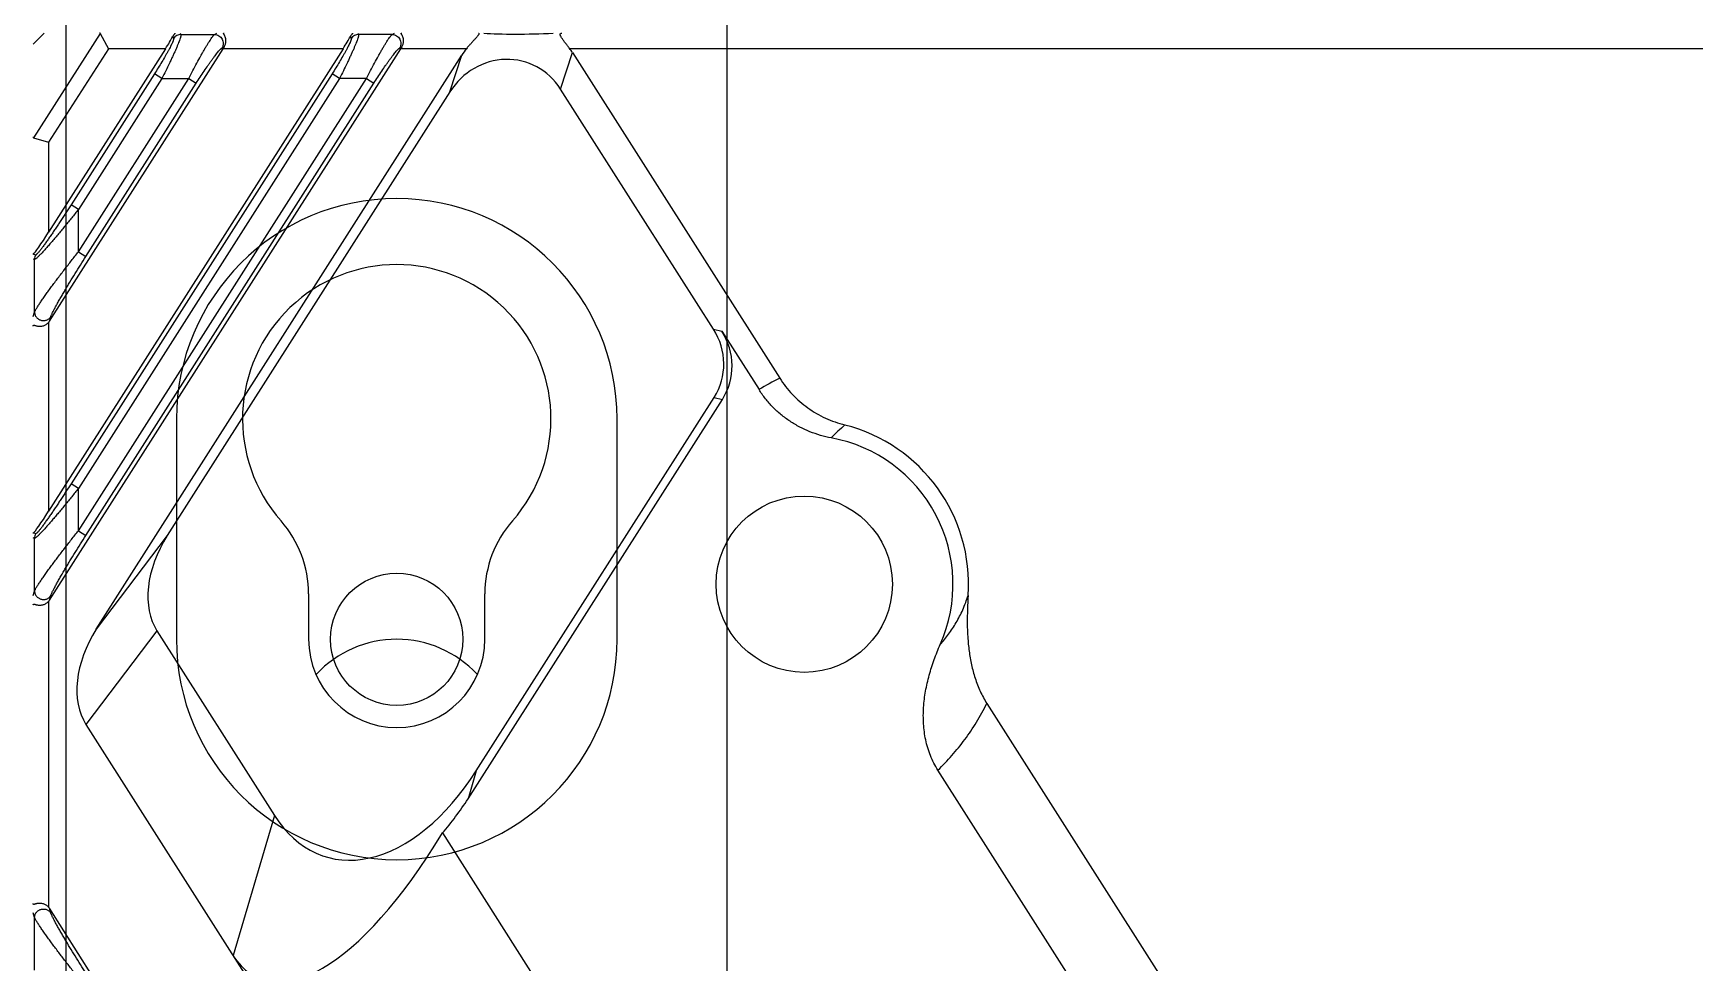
# Model space of a CAD drawing. Header units: millimetres. Extents: x 562 to 17351, y 2396 to 6995.
# Drawn here: x 14538.8 to 14614.2, y 4164 to 4206.2 of the extents above; entities that cross this region are included whole.
import ezdxf

# ---------------------------------------------------------------- set-up
doc = ezdxf.new("R2010")
doc.units = ezdxf.units.MM

# ---------------------------------------------------------------- blocks, each defined once
blk = doc.blocks.new('DTGCNV')
at = {"color": 7, "linetype": 'Continuous'}
for p, q in [((12717.118, 5010.197), (12716.618, 5009.697)), ((12719.662, 5010.18), (12716.635, 5005.452)), ((12719.662, 5010.18), (12720.035, 5009.497)), ((12723.29, 5010.197), (12723.323, 5010.138)), ((12723.323, 5010.138), (12724.846, 5010.138)), ((12724.846, 5010.138), (12724.954, 5010.197)), ((12731.353, 5010.197), (12731.385, 5010.138)), ((12732.909, 5010.138), (12731.385, 5010.138)), ((12732.909, 5010.138), (12733.017, 5010.197)), ((12722.626, 5009.497), (12717.318, 5001.166)), ((12730.688, 5009.497), (12717.318, 4988.51)), ((12720.035, 5009.497), (12717.318, 5005.252)), ((12717.353, 4997.126), (12725.234, 5009.497)), ((12717.353, 4984.47), (12733.297, 5009.497)), ((12722.626, 5009.497), (12720.035, 5009.497)), ((12722.942, 5010.035), (12722.987, 5009.954)), ((12725.182, 5009.526), (12725.291, 5009.585)), ((12730.688, 5009.497), (12725.234, 5009.497)), ((12731.005, 5010.035), (12731.049, 5009.954)), ((12733.245, 5009.526), (12733.353, 5009.585)), ((12736.286, 5009.497), (12733.297, 5009.497)), ((12813.095, 5009.497), (12740.966, 5009.497)), ((12719.48, 4983.156), (12736.07, 5009.197)), ((12735.535, 5007.543), (12736.07, 5009.197)), ((12740.554, 5007.665), (12741.089, 5009.319)), ((12741.089, 5009.319), (12750.5, 4994.546)), ((12722.123, 5008.36), (12718.334, 5002.412)), ((12730.185, 5008.36), (12718.334, 4989.757)), ((12722.459, 5008.146), (12718.67, 5002.198)), ((12718.67, 5000.282), (12723.679, 5008.146)), ((12730.521, 5008.146), (12718.67, 4989.542)), ((12718.67, 4987.626), (12731.742, 5008.146)), ((12719.006, 5000.068), (12724.015, 5007.932)), ((12719.006, 4987.412), (12732.078, 5007.932)), ((12722.459, 5008.146), (12722.123, 5008.36)), ((12722.459, 5008.146), (12723.679, 5008.146)), ((12723.679, 5008.146), (12724.015, 5007.932)), ((12730.521, 5008.146), (12730.185, 5008.36)), ((12731.742, 5008.146), (12730.521, 5008.146)), ((12731.742, 5008.146), (12732.078, 5007.932)), ((12735.535, 5007.543), (12722.704, 4987.402)), ((12747.496, 4996.768), (12740.554, 5007.665)), ((12716.635, 5005.452), (12717.318, 5005.252)), ((12717.318, 5005.252), (12717.318, 5001.166)), ((12718.67, 5002.198), (12718.334, 5002.412)), ((12718.67, 5000.282), (12718.67, 5002.198)), ((12716.677, 4999.934), (12716.618, 4999.951)), ((12716.631, 5000.18), (12716.74, 5000.148)), ((12716.677, 4997.543), (12716.677, 4999.934)), ((12718.67, 5000.282), (12719.006, 5000.068)), ((12716.618, 4997.34), (12716.677, 4997.543)), ((12717.353, 4997.126), (12717.412, 4997.328)), ((12717.318, 4997.079), (12717.318, 4988.51)), ((12747.496, 4996.768), (12747.871, 4996.679)), ((12747.871, 4996.679), (12749.562, 4994.025)), ((12736.354, 4975.464), (12747.898, 4993.585)), ((12736.731, 4976.733), (12747.523, 4993.674)), ((12747.523, 4993.674), (12747.898, 4993.585)), ((12718.67, 4989.542), (12718.334, 4989.757)), ((12718.67, 4987.626), (12718.67, 4989.542)), ((12716.631, 4987.524), (12716.74, 4987.492)), ((12718.67, 4987.626), (12719.006, 4987.412)), ((12716.677, 4987.278), (12716.618, 4987.296)), ((12716.677, 4984.887), (12716.677, 4987.278)), ((12722.704, 4987.402), (12719.48, 4983.156)), ((12716.618, 4984.684), (12716.677, 4984.887)), ((12717.353, 4984.47), (12717.412, 4984.673)), ((12717.318, 4984.423), (12717.318, 4970.54)), ((12722.236, 4983.077), (12719.013, 4978.832)), ((12722.236, 4983.077), (12727.571, 4974.703)), ((12759.905, 4979.784), (12838.254, 4856.8)), ((12719.013, 4978.832), (12910.962, 4677.532)), ((12736.731, 4976.733), (12736.354, 4975.464)), ((12883.386, 4779.444), (12757.682, 4976.76)), ((12727.571, 4974.703), (12725.686, 4968.356)), ((12735.19, 4973.911), (12923.33, 4678.59)), ((12716.677, 4970.077), (12716.618, 4970.279)), ((12717.412, 4970.291), (12717.353, 4970.493)), ((12903.91, 4677.658), (12717.353, 4970.493)), ((12716.677, 4967.685), (12716.677, 4970.077))]:
    blk.add_line(p, q, dxfattribs=at)
for centre, radius in [((12751.618, 4985.197), 4), ((12733.118, 4982.697), 3)]:
    blk.add_circle(centre, radius, dxfattribs=at)
for centre, radius, start, end in [((12723.324, 5009.737), 0.402, 90.25676, 147.24324), ((12731.387, 5009.737), 0.402, 90.25676, 147.24324), ((12717.079, 4999.933), 0.402, 147.6282, 179.8718), ((12757.333, 4981.155), 15.034, 117.03284, 121.12567), ((12759.62, 4985.299), 9.418, 130.85768, 136.04351), ((12751.618, 4985.197), 7.455, 356.10296, 75.70077), ((12751.618, 4985.197), 6.75, 336.12428, 79.56329), ((12717.079, 4987.277), 0.402, 147.6282, 179.8718)]:
    blk.add_arc(centre, radius, start, end, dxfattribs=at)
for centre, major_axis, ratio, start_param, end_param in [((12719.184, 5009.497), (0.468, 0.695), 0.186347, -0.096093, 0.124846), ((12739.508, 5010.429), (3.18, 0.087), 0.080959, -2.446687, -1.345204), ((12722.553, 5009.497), (0.449, 0.699), 0.073624, -1.523567, -0.647746), ((12725.307, 5009.497), (0.449, 0.699), 0.073624, 1.492115, 1.618026), ((12730.616, 5009.497), (0.449, 0.699), 0.073624, -1.523567, -0.647746), ((12733.37, 5009.497), (0.449, 0.699), 0.073624, 1.492115, 1.618026), ((12738.562, 5007.505), (0.977, 3.022), 0.944553, 1.184969, 1.302149), ((12738.562, 5007.505), (0.977, 3.022), 0.944553, -0.662888, -0.591953), ((12738.027, 5005.851), (0.977, 3.022), 0.944553, -0.662888, 1.302149), ((12717.318, 5006.583), (0.687, 1.129), 0.116833, -3.331181, -3.110242), ((12717.318, 5001.28), (0.698, 1.104), 0.046753, -3.023591, -1.644612), ((12717.02, 4997.351), (0.117, 0.402), 0.954439, -2.00715, -1.867188), ((12744.761, 4995.281), (3.127, -0.746), 0.933182, -0.312299, 0.766803), ((12745.136, 4995.191), (3.127, -0.746), 0.933182, -0.312299, 0.766803), ((12717.318, 4988.624), (0.698, 1.104), 0.046753, -3.023591, -1.644612), ((12725.393, 4986.019), (-2.652, -3.493), 0.684108, -1.451017, -0.247768), ((12717.02, 4984.695), (0.117, 0.402), 0.954439, -2.00715, -1.867188), ((12722.169, 4981.773), (2.652, 3.493), 0.684108, -4.59261, -3.389361), ((12732.749, 4982.368), (-2.835, -9.544), 0.602666, -0.481922, 1.127854), ((12732.372, 4981.098), (2.835, 9.544), 0.602666, -2.228667, -2.013739), ((12732.692, 4982.176), (5.777, 14.89), 0.368013, -3.405574, -2.010726), ((12717.02, 4970.269), (-0.117, 0.402), 0.954439, -1.274405, -1.134443), ((12719.184, 4673.397), (-0.468, 0.695), 0.186347, -3.266439, -3.0455)]:
    blk.add_ellipse(centre, major_axis=major_axis, ratio=ratio, start_param=start_param, end_param=end_param, dxfattribs=at)
for points, knots in [([(12723.323, 5010.138), (12723.323, 5010.137), (12723.324, 5010.133), (12723.326, 5010.124), (12723.325, 5010.11), (12723.323, 5010.09), (12723.318, 5010.065), (12723.31, 5010.036), (12723.296, 5009.987), (12723.273, 5009.917), (12723.238, 5009.821), (12723.194, 5009.711), (12723.143, 5009.588), (12723.085, 5009.454), (12723.021, 5009.31), (12722.952, 5009.157), (12722.877, 5008.998), (12722.772, 5008.776), (12722.633, 5008.491), (12722.518, 5008.262), (12722.459, 5008.146)], [0, 0, 0, 0, 0.002337, 0.005142, 0.012309, 0.021693, 0.033344, 0.047262, 0.063422, 0.102249, 0.149298, 0.203901, 0.265311, 0.332743, 0.40541, 0.482538, 0.563383, 0.647242, 0.821363, 1, 1, 1, 1]), ([(12723.044, 5010.197), (12723.045, 5010.197), (12723.047, 5010.197), (12723.049, 5010.197), (12723.051, 5010.196), (12723.052, 5010.194), (12723.052, 5010.191), (12723.051, 5010.189), (12723.049, 5010.185), (12723.045, 5010.179), (12723.04, 5010.172), (12723.032, 5010.163), (12723.024, 5010.153), (12723.014, 5010.142), (12723.001, 5010.126), (12722.983, 5010.102), (12722.962, 5010.07), (12722.948, 5010.047), (12722.942, 5010.035)], [0, 0, 0, 0, 0.012996, 0.023691, 0.032499, 0.040267, 0.057606, 0.069409, 0.083767, 0.120475, 0.167471, 0.223673, 0.287908, 0.359194, 0.436597, 0.607104, 0.795683, 1, 1, 1, 1]), ([(12723.679, 5008.146), (12723.74, 5008.264), (12723.86, 5008.498), (12724.042, 5008.838), (12724.191, 5009.111), (12724.307, 5009.316), (12724.389, 5009.459), (12724.467, 5009.592), (12724.541, 5009.713), (12724.609, 5009.822), (12724.671, 5009.917), (12724.718, 5009.987), (12724.753, 5010.035), (12724.776, 5010.064), (12724.797, 5010.09), (12724.815, 5010.11), (12724.831, 5010.126), (12724.841, 5010.135), (12724.846, 5010.138)], [0, 0, 0, 0, 0.172458, 0.340604, 0.500132, 0.575263, 0.646515, 0.713266, 0.774868, 0.830656, 0.879952, 0.922092, 0.940282, 0.956456, 0.970552, 0.982522, 0.992336, 1, 1, 1, 1]), ([(12724.846, 5010.138), (12724.881, 5010.138), (12724.951, 5010.127), (12725.049, 5010.085), (12725.132, 5010.018), (12725.195, 5009.931), (12725.234, 5009.832), (12725.246, 5009.725), (12725.23, 5009.62), (12725.201, 5009.555), (12725.182, 5009.526)], [0, 0, 0, 0, 0.124309, 0.249137, 0.374435, 0.5, 0.625565, 0.750863, 0.875691, 1, 1, 1, 1]), ([(12725.291, 5009.585), (12725.302, 5009.603), (12725.323, 5009.64), (12725.346, 5009.699), (12725.36, 5009.759), (12725.367, 5009.818), (12725.367, 5009.874), (12725.361, 5009.927), (12725.351, 5009.975), (12725.338, 5010.02), (12725.323, 5010.059), (12725.309, 5010.089), (12725.297, 5010.111), (12725.289, 5010.125), (12725.282, 5010.138), (12725.275, 5010.15), (12725.269, 5010.161), (12725.264, 5010.17), (12725.261, 5010.177), (12725.26, 5010.182), (12725.26, 5010.186), (12725.261, 5010.19), (12725.263, 5010.193), (12725.265, 5010.195), (12725.268, 5010.196), (12725.273, 5010.197), (12725.277, 5010.197), (12725.28, 5010.197)], [0, 0, 0, 0, 0.097065, 0.192515, 0.285324, 0.374606, 0.459616, 0.539864, 0.615058, 0.684982, 0.749399, 0.807935, 0.834791, 0.859873, 0.883022, 0.904001, 0.922558, 0.93844, 0.951423, 0.956829, 0.961578, 0.96963, 0.973476, 0.977585, 0.982189, 0.987423, 1, 1, 1, 1]), ([(12731.385, 5010.138), (12731.386, 5010.137), (12731.387, 5010.133), (12731.388, 5010.124), (12731.388, 5010.11), (12731.385, 5010.09), (12731.38, 5010.065), (12731.373, 5010.036), (12731.359, 5009.987), (12731.336, 5009.917), (12731.3, 5009.821), (12731.257, 5009.711), (12731.206, 5009.588), (12731.148, 5009.454), (12731.084, 5009.31), (12731.014, 5009.157), (12730.94, 5008.998), (12730.834, 5008.776), (12730.695, 5008.491), (12730.58, 5008.262), (12730.521, 5008.146)], [0, 0, 0, 0, 0.002337, 0.005142, 0.012309, 0.021693, 0.033344, 0.047262, 0.063422, 0.102249, 0.149298, 0.203901, 0.265311, 0.332743, 0.40541, 0.482538, 0.563383, 0.647242, 0.821363, 1, 1, 1, 1]), ([(12731.107, 5010.197), (12731.108, 5010.197), (12731.11, 5010.197), (12731.112, 5010.197), (12731.113, 5010.196), (12731.115, 5010.194), (12731.115, 5010.191), (12731.114, 5010.189), (12731.112, 5010.185), (12731.108, 5010.179), (12731.102, 5010.172), (12731.095, 5010.163), (12731.086, 5010.153), (12731.077, 5010.142), (12731.063, 5010.126), (12731.045, 5010.102), (12731.024, 5010.07), (12731.011, 5010.047), (12731.005, 5010.035)], [0, 0, 0, 0, 0.012997, 0.023693, 0.032502, 0.040269, 0.057607, 0.069406, 0.083763, 0.120473, 0.16747, 0.223668, 0.287904, 0.359192, 0.436594, 0.607104, 0.795683, 1, 1, 1, 1]), ([(12731.742, 5008.146), (12731.802, 5008.264), (12731.923, 5008.498), (12732.104, 5008.838), (12732.254, 5009.111), (12732.37, 5009.316), (12732.452, 5009.459), (12732.53, 5009.592), (12732.603, 5009.713), (12732.671, 5009.822), (12732.733, 5009.917), (12732.781, 5009.987), (12732.816, 5010.035), (12732.839, 5010.064), (12732.859, 5010.09), (12732.878, 5010.11), (12732.894, 5010.126), (12732.904, 5010.135), (12732.909, 5010.138)], [0, 0, 0, 0, 0.172457, 0.340603, 0.500132, 0.575262, 0.646515, 0.713266, 0.774868, 0.830656, 0.879952, 0.922092, 0.940282, 0.956456, 0.970552, 0.982522, 0.992336, 1, 1, 1, 1]), ([(12732.909, 5010.138), (12732.944, 5010.138), (12733.014, 5010.127), (12733.112, 5010.085), (12733.195, 5010.018), (12733.258, 5009.931), (12733.297, 5009.832), (12733.309, 5009.725), (12733.292, 5009.62), (12733.263, 5009.555), (12733.245, 5009.526)], [0, 0, 0, 0, 0.124309, 0.249137, 0.374435, 0.5, 0.625565, 0.750863, 0.875691, 1, 1, 1, 1]), ([(12733.353, 5009.585), (12733.365, 5009.603), (12733.386, 5009.64), (12733.408, 5009.699), (12733.423, 5009.759), (12733.429, 5009.818), (12733.429, 5009.874), (12733.424, 5009.927), (12733.414, 5009.975), (12733.401, 5010.02), (12733.386, 5010.059), (12733.371, 5010.089), (12733.36, 5010.111), (12733.352, 5010.125), (12733.344, 5010.138), (12733.337, 5010.15), (12733.332, 5010.161), (12733.327, 5010.17), (12733.324, 5010.177), (12733.323, 5010.182), (12733.323, 5010.186), (12733.324, 5010.19), (12733.326, 5010.193), (12733.328, 5010.195), (12733.331, 5010.196), (12733.336, 5010.197), (12733.34, 5010.197), (12733.342, 5010.197)], [0, 0, 0, 0, 0.097065, 0.192515, 0.285324, 0.374606, 0.459616, 0.539864, 0.615058, 0.684982, 0.749399, 0.807935, 0.834791, 0.859873, 0.883022, 0.904001, 0.922558, 0.93844, 0.951423, 0.956829, 0.961578, 0.96963, 0.973476, 0.977585, 0.982189, 0.987423, 1, 1, 1, 1]), ([(12736.824, 5010.197), (12736.828, 5010.197), (12736.834, 5010.197), (12736.841, 5010.194), (12736.845, 5010.191), (12736.849, 5010.186), (12736.85, 5010.181), (12736.85, 5010.175), (12736.849, 5010.167), (12736.846, 5010.156), (12736.839, 5010.142), (12736.83, 5010.126), (12736.818, 5010.109), (12736.799, 5010.082), (12736.77, 5010.047), (12736.731, 5010.002), (12736.687, 5009.953), (12736.641, 5009.902), (12736.592, 5009.849), (12736.542, 5009.794), (12736.473, 5009.718), (12736.387, 5009.62), (12736.319, 5009.539), (12736.286, 5009.497)], [0, 0, 0, 0, 0.011112, 0.020255, 0.024391, 0.028473, 0.037279, 0.042422, 0.048212, 0.061978, 0.078873, 0.098855, 0.121745, 0.147283, 0.20515, 0.270312, 0.341022, 0.415964, 0.494162, 0.574906, 0.657633, 0.827281, 1, 1, 1, 1]), ([(12740.966, 5009.497), (12740.936, 5009.538), (12740.89, 5009.599), (12740.828, 5009.68), (12740.783, 5009.739), (12740.739, 5009.797), (12740.697, 5009.854), (12740.657, 5009.908), (12740.621, 5009.961), (12740.589, 5010.01), (12740.567, 5010.05), (12740.553, 5010.079), (12740.545, 5010.099), (12740.54, 5010.118), (12740.537, 5010.135), (12740.537, 5010.15), (12740.539, 5010.163), (12740.545, 5010.174), (12740.553, 5010.183), (12740.564, 5010.19), (12740.577, 5010.194), (12740.591, 5010.197), (12740.602, 5010.197), (12740.607, 5010.197)], [0, 0, 0, 0, 0.17407, 0.260019, 0.344627, 0.427386, 0.507674, 0.584703, 0.657485, 0.724708, 0.784754, 0.811543, 0.835902, 0.857707, 0.87695, 0.893816, 0.908746, 0.922466, 0.93588, 0.949853, 0.965006, 0.981682, 1, 1, 1, 1]), ([(12722.987, 5009.954), (12722.988, 5009.951), (12722.989, 5009.946), (12722.99, 5009.939), (12722.989, 5009.929), (12722.986, 5009.914), (12722.981, 5009.893), (12722.973, 5009.868), (12722.963, 5009.84), (12722.95, 5009.808), (12722.929, 5009.759), (12722.897, 5009.69), (12722.852, 5009.6), (12722.8, 5009.5), (12722.741, 5009.391), (12722.676, 5009.275), (12722.581, 5009.109), (12722.454, 5008.894), (12722.292, 5008.629), (12722.18, 5008.45), (12722.123, 5008.36)], [0, 0, 0, 0, 0.005131, 0.008428, 0.012271, 0.021684, 0.033464, 0.047622, 0.064124, 0.082905, 0.103889, 0.152076, 0.207846, 0.270292, 0.338504, 0.411611, 0.488796, 0.652473, 0.824323, 1, 1, 1, 1]), ([(12724.015, 5007.932), (12724.075, 5008.025), (12724.194, 5008.209), (12724.372, 5008.477), (12724.519, 5008.693), (12724.634, 5008.856), (12724.716, 5008.97), (12724.794, 5009.076), (12724.868, 5009.175), (12724.938, 5009.264), (12725.001, 5009.342), (12725.05, 5009.4), (12725.086, 5009.439), (12725.109, 5009.464), (12725.131, 5009.485), (12725.15, 5009.502), (12725.167, 5009.516), (12725.177, 5009.523), (12725.182, 5009.526)], [0, 0, 0, 0, 0.1676, 0.331583, 0.488295, 0.562692, 0.633726, 0.700798, 0.763256, 0.820399, 0.871471, 0.915692, 0.934989, 0.952284, 0.967493, 0.980544, 0.991384, 1, 1, 1, 1]), ([(12731.049, 5009.954), (12731.051, 5009.951), (12731.052, 5009.946), (12731.052, 5009.939), (12731.052, 5009.929), (12731.049, 5009.914), (12731.044, 5009.893), (12731.036, 5009.868), (12731.025, 5009.84), (12731.013, 5009.808), (12730.992, 5009.759), (12730.96, 5009.69), (12730.915, 5009.6), (12730.862, 5009.5), (12730.803, 5009.391), (12730.739, 5009.275), (12730.644, 5009.109), (12730.517, 5008.894), (12730.355, 5008.629), (12730.243, 5008.45), (12730.185, 5008.36)], [0, 0, 0, 0, 0.005131, 0.008428, 0.012271, 0.021684, 0.033464, 0.047622, 0.064124, 0.082905, 0.103889, 0.152076, 0.207846, 0.270292, 0.338504, 0.411611, 0.488796, 0.652473, 0.824323, 1, 1, 1, 1]), ([(12732.078, 5007.932), (12732.138, 5008.025), (12732.256, 5008.209), (12732.435, 5008.477), (12732.582, 5008.693), (12732.697, 5008.856), (12732.779, 5008.97), (12732.857, 5009.076), (12732.931, 5009.175), (12733, 5009.264), (12733.064, 5009.342), (12733.113, 5009.4), (12733.149, 5009.439), (12733.172, 5009.464), (12733.194, 5009.485), (12733.213, 5009.502), (12733.229, 5009.516), (12733.24, 5009.523), (12733.245, 5009.526)], [0, 0, 0, 0, 0.1676, 0.331583, 0.488295, 0.562692, 0.633726, 0.700798, 0.763256, 0.820398, 0.871471, 0.915692, 0.934989, 0.952284, 0.967493, 0.980544, 0.991384, 1, 1, 1, 1]), ([(12718.67, 5002.198), (12718.57, 5002.073), (12718.419, 5001.886), (12718.218, 5001.638), (12718.068, 5001.454), (12717.918, 5001.274), (12717.77, 5001.096), (12717.624, 5000.924), (12717.481, 5000.756), (12717.342, 5000.597), (12717.209, 5000.446), (12717.102, 5000.328), (12717.021, 5000.24), (12716.964, 5000.181), (12716.911, 5000.126), (12716.862, 5000.077), (12716.817, 5000.034), (12716.777, 4999.998), (12716.747, 4999.973), (12716.727, 4999.957), (12716.713, 4999.948), (12716.702, 4999.941), (12716.692, 4999.936), (12716.684, 4999.934), (12716.679, 4999.934), (12716.677, 4999.934)], [0, 0, 0, 0, 0.159124, 0.238222, 0.316725, 0.394379, 0.470876, 0.545833, 0.618769, 0.689064, 0.755895, 0.818172, 0.847168, 0.874455, 0.899785, 0.922888, 0.943474, 0.961249, 0.975933, 0.982041, 0.987297, 0.991693, 0.995234, 0.997964, 1, 1, 1, 1]), ([(12718.334, 5002.412), (12718.257, 5002.293), (12718.143, 5002.114), (12717.989, 5001.877), (12717.874, 5001.701), (12717.759, 5001.527), (12717.644, 5001.355), (12717.53, 5001.186), (12717.418, 5001.021), (12717.307, 5000.861), (12717.199, 5000.708), (12717.112, 5000.586), (12717.044, 5000.494), (12716.996, 5000.43), (12716.95, 5000.37), (12716.907, 5000.315), (12716.867, 5000.267), (12716.836, 5000.231), (12716.814, 5000.206), (12716.799, 5000.19), (12716.785, 5000.176), (12716.773, 5000.166), (12716.762, 5000.157), (12716.754, 5000.152), (12716.749, 5000.149), (12716.745, 5000.148), (12716.741, 5000.148), (12716.74, 5000.148)], [0, 0, 0, 0, 0.153079, 0.229316, 0.305163, 0.380449, 0.454963, 0.528434, 0.600517, 0.670737, 0.738433, 0.802662, 0.833067, 0.862041, 0.889306, 0.914531, 0.93732, 0.957232, 0.96596, 0.973791, 0.980669, 0.986547, 0.991394, 0.995199, 0.996723, 0.998012, 1, 1, 1, 1]), ([(12716.631, 5000.18), (12716.63, 5000.179), (12716.628, 5000.178), (12716.626, 5000.177), (12716.624, 5000.176), (12716.622, 5000.175), (12716.62, 5000.176), (12716.619, 5000.177), (12716.618, 5000.179), (12716.618, 5000.181), (12716.618, 5000.182)], [0, 0, 0, 0, 0.198736, 0.362218, 0.491763, 0.59192, 0.674676, 0.760174, 0.865709, 1, 1, 1, 1]), ([(12716.677, 4997.543), (12716.679, 4997.548), (12716.684, 4997.559), (12716.696, 4997.585), (12716.715, 4997.622), (12716.743, 4997.672), (12716.776, 4997.728), (12716.815, 4997.791), (12716.875, 4997.884), (12716.959, 4998.009), (12717.069, 4998.169), (12717.19, 4998.34), (12717.319, 4998.518), (12717.455, 4998.703), (12717.595, 4998.893), (12717.791, 4999.153), (12718.043, 4999.483), (12718.353, 4999.882), (12718.563, 5000.149), (12718.67, 5000.282)], [0, 0, 0, 0, 0.00509, 0.010986, 0.025069, 0.041978, 0.061422, 0.083116, 0.10679, 0.159148, 0.216896, 0.278821, 0.344009, 0.411767, 0.481567, 0.552991, 0.699423, 0.848968, 1, 1, 1, 1]), ([(12717.412, 4997.328), (12717.414, 4997.334), (12717.418, 4997.347), (12717.428, 4997.376), (12717.446, 4997.417), (12717.471, 4997.472), (12717.501, 4997.534), (12717.535, 4997.601), (12717.586, 4997.7), (12717.657, 4997.831), (12717.748, 4997.996), (12717.847, 4998.169), (12717.951, 4998.348), (12718.059, 4998.531), (12718.17, 4998.718), (12718.323, 4998.972), (12718.519, 4999.293), (12718.76, 4999.68), (12718.923, 4999.939), (12719.006, 5000.068)], [0, 0, 0, 0, 0.005901, 0.012735, 0.028952, 0.048162, 0.069901, 0.09376, 0.119398, 0.174922, 0.234766, 0.297787, 0.363198, 0.430435, 0.499096, 0.568874, 0.710857, 0.854932, 1, 1, 1, 1]), ([(12716.677, 4997.543), (12716.678, 4997.522), (12716.682, 4997.481), (12716.699, 4997.422), (12716.725, 4997.365), (12716.76, 4997.313), (12716.803, 4997.267), (12716.853, 4997.228), (12716.909, 4997.197), (12716.968, 4997.174), (12717.031, 4997.161), (12717.095, 4997.158), (12717.158, 4997.164), (12717.219, 4997.18), (12717.276, 4997.205), (12717.329, 4997.238), (12717.375, 4997.279), (12717.4, 4997.312), (12717.412, 4997.328)], [0, 0, 0, 0, 0.061114, 0.122614, 0.184535, 0.246922, 0.309744, 0.372937, 0.436398, 0.5, 0.563602, 0.627063, 0.690256, 0.753078, 0.815465, 0.877386, 0.938886, 1, 1, 1, 1]), ([(12716.618, 4996.91), (12716.618, 4996.915), (12716.619, 4996.923), (12716.621, 4996.934), (12716.625, 4996.943), (12716.632, 4996.949), (12716.64, 4996.952), (12716.651, 4996.952), (12716.662, 4996.95), (12716.676, 4996.947), (12716.69, 4996.943), (12716.714, 4996.936), (12716.739, 4996.928), (12716.766, 4996.921), (12716.797, 4996.915), (12716.84, 4996.908), (12716.895, 4996.903), (12716.954, 4996.904), (12717.017, 4996.912), (12717.082, 4996.927), (12717.147, 4996.951), (12717.21, 4996.984), (12717.269, 4997.026), (12717.303, 4997.061), (12717.318, 4997.079)], [0, 0, 0, 0, 0.017325, 0.031913, 0.043943, 0.054511, 0.065353, 0.077926, 0.092893, 0.110359, 0.130226, 0.152324, 0.202561, 0.230461, 0.260087, 0.324234, 0.394541, 0.470543, 0.551624, 0.636959, 0.725518, 0.81617, 0.907908, 1, 1, 1, 1]), ([(12750.5, 4994.546), (12750.584, 4994.415), (12750.763, 4994.161), (12751.068, 4993.808), (12751.406, 4993.485), (12751.772, 4993.196), (12752.165, 4992.942), (12752.579, 4992.727), (12753.011, 4992.551), (12753.309, 4992.46), (12753.46, 4992.422)], [0, 0, 0, 0, 0.124999, 0.249997, 0.374996, 0.499996, 0.624996, 0.749997, 0.874998, 1, 1, 1, 1]), ([(12752.841, 4991.836), (12752.675, 4991.866), (12752.345, 4991.944), (12751.865, 4992.109), (12751.405, 4992.322), (12750.968, 4992.581), (12750.56, 4992.883), (12750.186, 4993.226), (12749.849, 4993.607), (12749.653, 4993.882), (12749.562, 4994.025)], [0, 0, 0, 0, 0.125003, 0.250004, 0.375005, 0.500005, 0.625005, 0.750004, 0.875001, 1, 1, 1, 1]), ([(12718.334, 4989.757), (12718.257, 4989.637), (12718.143, 4989.458), (12717.989, 4989.222), (12717.874, 4989.045), (12717.759, 4988.871), (12717.644, 4988.699), (12717.53, 4988.53), (12717.418, 4988.365), (12717.307, 4988.206), (12717.199, 4988.053), (12717.112, 4987.931), (12717.044, 4987.838), (12716.996, 4987.774), (12716.95, 4987.714), (12716.907, 4987.66), (12716.867, 4987.611), (12716.836, 4987.575), (12716.814, 4987.55), (12716.799, 4987.534), (12716.785, 4987.521), (12716.773, 4987.51), (12716.762, 4987.501), (12716.754, 4987.496), (12716.749, 4987.494), (12716.745, 4987.492), (12716.741, 4987.492), (12716.74, 4987.492)], [0, 0, 0, 0, 0.153079, 0.229316, 0.305163, 0.380449, 0.454963, 0.528434, 0.600517, 0.670737, 0.738433, 0.802662, 0.833067, 0.862041, 0.889306, 0.914531, 0.93732, 0.957232, 0.96596, 0.973791, 0.980669, 0.986547, 0.991394, 0.995199, 0.996723, 0.998012, 1, 1, 1, 1]), ([(12718.67, 4989.542), (12718.57, 4989.417), (12718.419, 4989.23), (12718.218, 4988.982), (12718.068, 4988.798), (12717.918, 4988.618), (12717.77, 4988.44), (12717.624, 4988.268), (12717.481, 4988.101), (12717.342, 4987.941), (12717.209, 4987.79), (12717.102, 4987.672), (12717.021, 4987.584), (12716.964, 4987.525), (12716.911, 4987.47), (12716.862, 4987.421), (12716.817, 4987.378), (12716.777, 4987.342), (12716.747, 4987.317), (12716.727, 4987.301), (12716.713, 4987.292), (12716.702, 4987.285), (12716.692, 4987.281), (12716.684, 4987.278), (12716.679, 4987.278), (12716.677, 4987.278)], [0, 0, 0, 0, 0.159124, 0.238222, 0.316725, 0.394379, 0.470876, 0.545833, 0.618769, 0.689064, 0.755895, 0.818172, 0.847168, 0.874455, 0.899785, 0.922888, 0.943474, 0.961249, 0.975933, 0.982041, 0.987297, 0.991693, 0.995234, 0.997964, 1, 1, 1, 1]), ([(12716.631, 4987.524), (12716.63, 4987.523), (12716.628, 4987.522), (12716.626, 4987.521), (12716.624, 4987.52), (12716.622, 4987.52), (12716.62, 4987.52), (12716.619, 4987.521), (12716.618, 4987.523), (12716.618, 4987.525), (12716.618, 4987.526)], [0, 0, 0, 0, 0.19873, 0.362206, 0.49175, 0.591912, 0.674664, 0.760162, 0.865704, 1, 1, 1, 1]), ([(12716.677, 4984.887), (12716.679, 4984.892), (12716.684, 4984.904), (12716.696, 4984.929), (12716.715, 4984.967), (12716.743, 4985.016), (12716.776, 4985.073), (12716.815, 4985.135), (12716.875, 4985.228), (12716.959, 4985.353), (12717.069, 4985.513), (12717.19, 4985.684), (12717.319, 4985.863), (12717.455, 4986.047), (12717.595, 4986.237), (12717.791, 4986.497), (12718.043, 4986.827), (12718.353, 4987.226), (12718.563, 4987.493), (12718.67, 4987.626)], [0, 0, 0, 0, 0.00509, 0.010986, 0.025069, 0.041978, 0.061422, 0.083116, 0.10679, 0.159148, 0.216896, 0.278821, 0.344009, 0.411767, 0.481567, 0.552991, 0.699423, 0.848968, 1, 1, 1, 1]), ([(12717.412, 4984.673), (12717.414, 4984.679), (12717.418, 4984.691), (12717.428, 4984.72), (12717.446, 4984.761), (12717.471, 4984.816), (12717.501, 4984.878), (12717.535, 4984.945), (12717.586, 4985.044), (12717.657, 4985.175), (12717.748, 4985.34), (12717.847, 4985.513), (12717.951, 4985.692), (12718.059, 4985.875), (12718.17, 4986.062), (12718.323, 4986.316), (12718.519, 4986.637), (12718.76, 4987.024), (12718.923, 4987.283), (12719.006, 4987.412)], [0, 0, 0, 0, 0.005901, 0.012735, 0.028952, 0.048162, 0.069901, 0.09376, 0.119398, 0.174922, 0.234766, 0.297787, 0.363198, 0.430435, 0.499096, 0.568874, 0.710857, 0.854932, 1, 1, 1, 1]), ([(12716.677, 4984.887), (12716.678, 4984.866), (12716.682, 4984.825), (12716.699, 4984.766), (12716.725, 4984.709), (12716.76, 4984.658), (12716.803, 4984.611), (12716.853, 4984.572), (12716.909, 4984.541), (12716.968, 4984.519), (12717.031, 4984.505), (12717.095, 4984.502), (12717.158, 4984.508), (12717.219, 4984.524), (12717.276, 4984.549), (12717.329, 4984.582), (12717.375, 4984.624), (12717.4, 4984.656), (12717.412, 4984.673)], [0, 0, 0, 0, 0.061114, 0.122614, 0.184535, 0.246922, 0.309744, 0.372937, 0.436398, 0.5, 0.563602, 0.627063, 0.690256, 0.753078, 0.815465, 0.877386, 0.938886, 1, 1, 1, 1]), ([(12757.791, 4982.465), (12757.924, 4982.614), (12758.182, 4982.931), (12758.526, 4983.456), (12758.828, 4984.044), (12758.987, 4984.468), (12759.056, 4984.691)], [0, 0, 0, 0, 0.232196, 0.474372, 0.729146, 1, 1, 1, 1]), ([(12759.056, 4984.691), (12759.028, 4984.27), (12759.002, 4983.637), (12759.031, 4982.793), (12759.092, 4982.162), (12759.199, 4981.538), (12759.363, 4980.926), (12759.591, 4980.334), (12759.792, 4979.961), (12759.905, 4979.784)], [0, 0, 0, 0, 0.249997, 0.375018, 0.500036, 0.625049, 0.750051, 0.875035, 1, 1, 1, 1]), ([(12716.618, 4984.254), (12716.618, 4984.259), (12716.619, 4984.267), (12716.621, 4984.278), (12716.625, 4984.287), (12716.632, 4984.293), (12716.64, 4984.296), (12716.651, 4984.296), (12716.662, 4984.294), (12716.676, 4984.291), (12716.69, 4984.287), (12716.714, 4984.28), (12716.739, 4984.272), (12716.766, 4984.266), (12716.797, 4984.259), (12716.84, 4984.252), (12716.895, 4984.247), (12716.954, 4984.248), (12717.017, 4984.256), (12717.082, 4984.271), (12717.147, 4984.295), (12717.21, 4984.328), (12717.269, 4984.371), (12717.303, 4984.405), (12717.318, 4984.423)], [0, 0, 0, 0, 0.017325, 0.031913, 0.043943, 0.054511, 0.065353, 0.077926, 0.092893, 0.110359, 0.130226, 0.152324, 0.202561, 0.230461, 0.260087, 0.324234, 0.394541, 0.470543, 0.551624, 0.636959, 0.725518, 0.81617, 0.907908, 1, 1, 1, 1]), ([(12757.682, 4976.76), (12757.615, 4976.864), (12757.492, 4977.079), (12757.339, 4977.418), (12757.217, 4977.769), (12757.125, 4978.129), (12757.062, 4978.496), (12757.015, 4978.989), (12757.02, 4979.609), (12757.112, 4980.347), (12757.278, 4981.072), (12757.505, 4981.78), (12757.69, 4982.239), (12757.791, 4982.465)], [0, 0, 0, 0, 0.062504, 0.125014, 0.187521, 0.250032, 0.312543, 0.375054, 0.500016, 0.624996, 0.749989, 0.874994, 1, 1, 1, 1]), ([(12757.682, 4976.76), (12757.903, 4976.972), (12758.331, 4977.418), (12758.918, 4978.145), (12759.451, 4978.934), (12759.761, 4979.494), (12759.905, 4979.784)], [0, 0, 0, 0, 0.243959, 0.491185, 0.742789, 1, 1, 1, 1]), ([(12717.318, 4970.54), (12717.303, 4970.559), (12717.269, 4970.593), (12717.21, 4970.635), (12717.147, 4970.669), (12717.082, 4970.692), (12717.017, 4970.708), (12716.954, 4970.715), (12716.895, 4970.716), (12716.84, 4970.712), (12716.797, 4970.705), (12716.766, 4970.698), (12716.739, 4970.691), (12716.714, 4970.684), (12716.69, 4970.677), (12716.676, 4970.672), (12716.662, 4970.669), (12716.651, 4970.667), (12716.64, 4970.667), (12716.632, 4970.67), (12716.625, 4970.676), (12716.621, 4970.685), (12716.619, 4970.696), (12716.618, 4970.705), (12716.618, 4970.709)], [0, 0, 0, 0, 0.092092, 0.18383, 0.274482, 0.363041, 0.448376, 0.529457, 0.605459, 0.675766, 0.739913, 0.769539, 0.797439, 0.847676, 0.869774, 0.889641, 0.907107, 0.922074, 0.934647, 0.945489, 0.956057, 0.968087, 0.982675, 1, 1, 1, 1]), ([(12716.677, 4970.077), (12716.678, 4970.097), (12716.682, 4970.138), (12716.699, 4970.197), (12716.725, 4970.254), (12716.76, 4970.306), (12716.803, 4970.352), (12716.853, 4970.391), (12716.909, 4970.422), (12716.968, 4970.445), (12717.031, 4970.458), (12717.095, 4970.461), (12717.158, 4970.455), (12717.219, 4970.44), (12717.276, 4970.415), (12717.329, 4970.381), (12717.375, 4970.34), (12717.4, 4970.308), (12717.412, 4970.291)], [0, 0, 0, 0, 0.061113, 0.122614, 0.184534, 0.246921, 0.309743, 0.372936, 0.436398, 0.5, 0.563602, 0.627064, 0.690257, 0.753079, 0.815466, 0.877386, 0.938887, 1, 1, 1, 1]), ([(12719.006, 4967.551), (12718.923, 4967.68), (12718.76, 4967.939), (12718.519, 4968.326), (12718.323, 4968.647), (12718.17, 4968.901), (12718.059, 4969.088), (12717.951, 4969.271), (12717.847, 4969.45), (12717.748, 4969.624), (12717.657, 4969.788), (12717.586, 4969.92), (12717.535, 4970.018), (12717.501, 4970.085), (12717.471, 4970.147), (12717.446, 4970.202), (12717.428, 4970.243), (12717.418, 4970.272), (12717.414, 4970.285), (12717.412, 4970.291)], [0, 0, 0, 0, 0.145071, 0.289149, 0.431131, 0.500908, 0.569567, 0.636803, 0.702211, 0.76523, 0.825074, 0.880596, 0.906233, 0.930094, 0.951832, 0.971044, 0.987264, 0.994099, 1, 1, 1, 1]), ([(12718.67, 4967.337), (12718.563, 4967.471), (12718.353, 4967.737), (12718.043, 4968.136), (12717.791, 4968.466), (12717.595, 4968.726), (12717.455, 4968.916), (12717.319, 4969.101), (12717.19, 4969.279), (12717.069, 4969.45), (12716.959, 4969.61), (12716.875, 4969.736), (12716.815, 4969.829), (12716.776, 4969.891), (12716.743, 4969.947), (12716.715, 4969.997), (12716.696, 4970.034), (12716.684, 4970.06), (12716.679, 4970.071), (12716.677, 4970.077)], [0, 0, 0, 0, 0.151037, 0.300586, 0.447016, 0.518439, 0.588237, 0.655992, 0.721178, 0.783101, 0.840848, 0.893205, 0.916879, 0.938573, 0.958018, 0.974928, 0.989013, 0.994909, 1, 1, 1, 1])]:
    blk.add_open_spline(points, degree=3, knots=knots, dxfattribs=at)
blk = doc.blocks.new('*U61')
blk.add_blockref('DTGCNV', (-13016.618, -4845.197))
blk = doc.blocks.new('*U62')
at = {"color": 0, "linetype": 'ByBlock', "lineweight": -2, "transparency": 16777216}
for p in [(2400, 337.5), (2400, 0)]:
    blk.add_blockref('*U61', p, dxfattribs=at)
blk = doc.blocks.new('dfx')
at = {"color": 114, "linetype": 'Continuous', "lineweight": -3, "true_color": 0x139b48}
for p, q in [((13125.982, 8283.727), (13125.982, 8771.227)), ((13155.982, 8283.727), (13155.982, 8771.227)), ((13130.982, 8507.727), (13130.982, 8497.727)), ((13150.982, 8497.727), (13150.982, 8507.727)), ((13136.982, 8499.79), (13136.982, 8497.727)), ((13144.982, 8497.727), (13144.982, 8499.79))]:
    blk.add_line(p, q, dxfattribs=at)
for centre, radius, start, end in [((13140.982, 8507.727), 10, 0, 180), ((13140.982, 8507.727), 7, 318.59038, 221.40962), ((13131.982, 8499.79), 5, 0, 41.40962), ((13149.982, 8499.79), 5, 138.59038, 180), ((13140.982, 8497.727), 10, 180, 0), ((13140.982, 8497.727), 4, 180, 0), ((13140.982, 8492.727), 5, 43.13075, 136.86925)]:
    blk.add_arc(centre, radius, start, end, dxfattribs=at)
blk = doc.blocks.new('*U142')
blk.add_blockref('dfx', (-13416.982, -8530.477))
blk = doc.blocks.new('*U143')
at = {"color": 0, "linetype": 'ByBlock', "lineweight": -2, "transparency": 16777216}
blk.add_blockref('*U142', (2400, 0), dxfattribs=at)

msp = doc.modelspace()

# ---------------------------------------------------------------- block references
for name, p in [('*U62', (12438.816, 4041.217)), ('*U143', (12431.316, 4211.467))]:
    msp.add_blockref(name, p)

doc.saveas('drawing.dxf')
